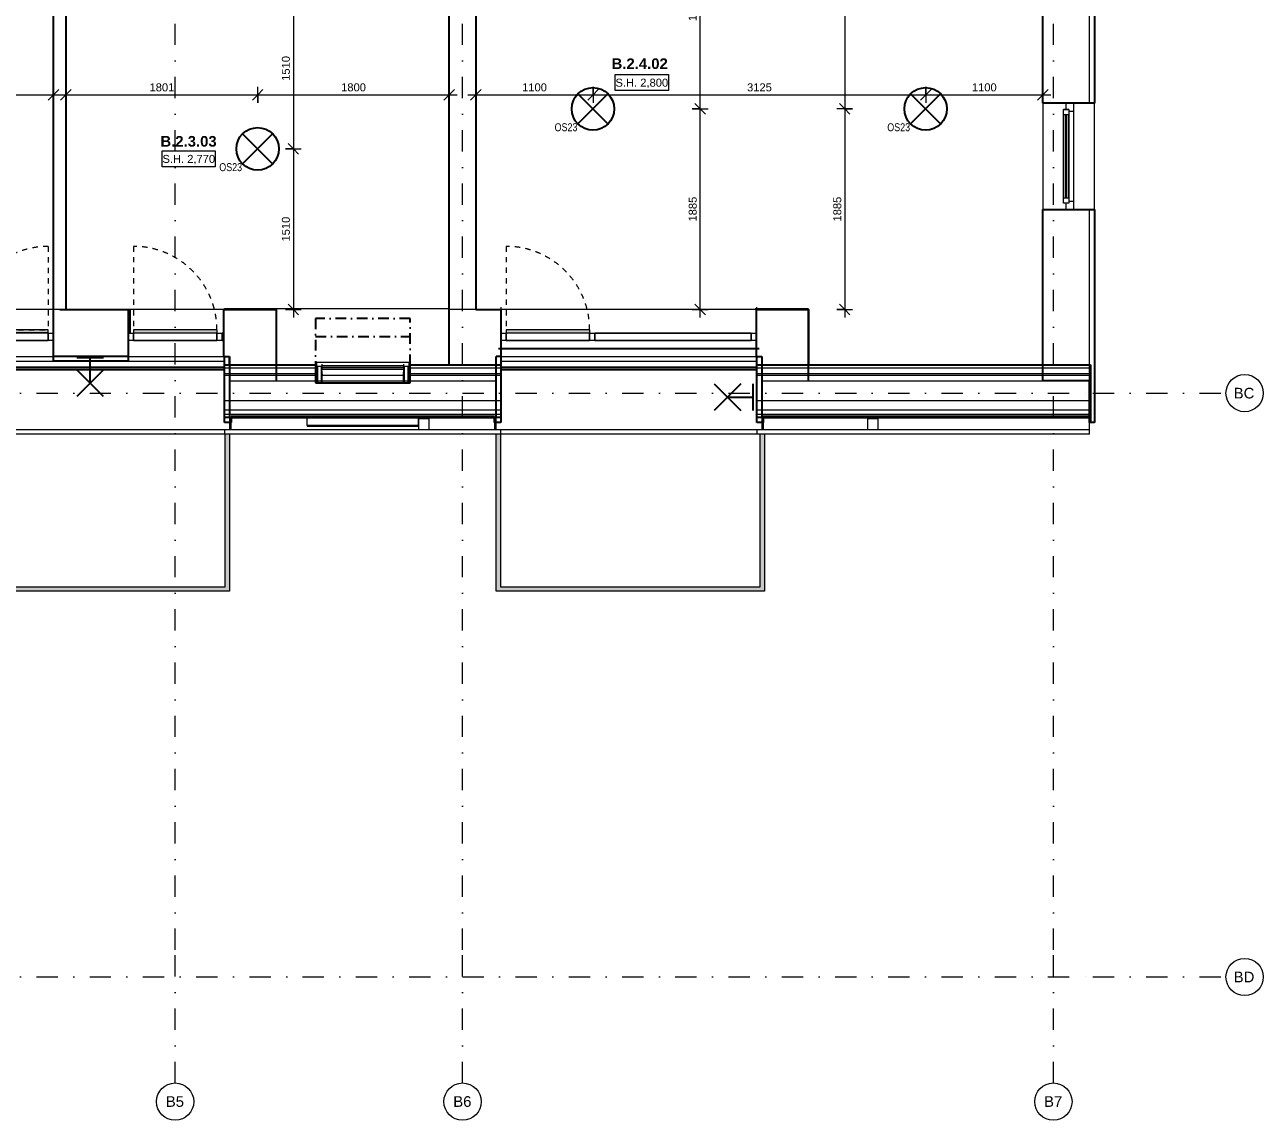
# Model space of a CAD drawing. Header units: millimetres. Extents: x -8336 to 42027, y -1655 to 58543.
# Drawn here: x 11158 to 22792, y 37122 to 47414 of the extents above; entities that cross this region are included whole.
import ezdxf

# ---------------------------------------------------------------- set-up
doc = ezdxf.new("R2010")
doc.units = ezdxf.units.MM
for name, pattern in [('HA_Dash_2mm-S1mm', [100, 50, -50]), ('HA_DashDot_10mm-S3mm', [500, 200, -150, 0, -150]), ('HA_DashDot_4mm-S1mm', [200, 100, -50, 0, -50])]:
    doc.linetypes.add(name, pattern=pattern)
for name, color, linetype, lineweight in [('-UNDERLAY_A-AREA-____-OTLN', 9, 'Continuous', 25), ('-UNDERLAY_A-FLOR-HRAL-OTLN', 9, 'Continuous', 9), ('-UNDERLAY_A-GLAZ-CWMG-OTLN', 9, 'Continuous', 5), ('-UNDERLAY_A-WALL-____-OTLN', 9, 'Continuous', 9), ('-UNDERLAY_E-LITE-EQPM-OTLN', 9, 'Continuous', 9), ('-UNDERLAY_M-HVAC-DUCT-OTLN', 9, 'Continuous', 9), ('A-____-____-DIMS', 9, 'Continuous', 5), ('A-____-____-DIMS-50', 9, 'Continuous', 5), ('A-AREA-____-IDEN', 9, 'Continuous', 9), ('A-DOOR-____-OTLN', 9, 'Continuous', 9), ('A-FLOR-____-OVHD', 9, 'HA_DashDot_4mm-S1mm', 25), ('A-GENM-____-OTLN', 9, 'Continuous', 9), ('A-GLAZ-____-MCUT', 9, 'Continuous', 5), ('A-GLAZ-____-OTLN', 9, 'Continuous', 5), ('A-GLAZ-CURT-MCUT', 9, 'Continuous', 5), ('A-GLAZ-CURT-OTLN', 9, 'Continuous', 5), ('A-GLAZ-CWMG-MCUT', 9, 'Continuous', 5), ('A-GLAZ-CWMG-OTLN', 9, 'Continuous', 5), ('A-ROOF-____-MCUT', 9, 'Continuous', 25), ('A-ROOF-____-OTLN', 9, 'Continuous', 9), ('A-WALL-____-MCUT', 9, 'Continuous', 25), ('A-WALL-____-OTLN', 9, 'Continuous', 9), ('E-LITE-EQPM-IDEN', 9, 'Continuous', 9), ('E-LITE-EQPM-OTLN', 9, 'Continuous', 9), ('G-____-____-DIMS', 9, 'Continuous', 5), ('I-WALL-____-MCUT', 9, 'Continuous', 25), ('S-GRID-____-IDEN', 9, 'Continuous', 9), ('S-GRID-____-OTLN', 9, 'Continuous', 5)]:
    doc.layers.add(name, color=color, linetype=linetype, lineweight=lineweight)
doc.styles.add('Arial', font='arial.ttf', dxfattribs={"height": 100})
doc.styles.add('Arial_1', font='arial.ttf', dxfattribs={"height": 75})
doc.styles.add('Arial_2', font='arial.ttf', dxfattribs={"width": 0.8, "height": 75})
doc.styles.add('Arial_B', font='arialbd.ttf', dxfattribs={"height": 100})
doc.dimstyles.new('Inner_Dimensions', dxfattribs={"dimscale": 304.8, "dimtxt": 76.519455, "dimasz": 0.328084, "dimexe": 0.246063, "dimexo": 0.0625, "dimgap": 0.032808, "dimtad": 1, "dimdec": 0, "dimzin": 0, "dimdsep": 46, "dimtxsty": 'Arial_1', "dimblk1": 'OBLIQUE', "dimblk2": 'OBLIQUE', "dimsah": 1, "dimcen": 0.09, "dimdle": 0.246063, "dimazin": 0, "dimtfac": 1, "dimtdec": 4, "dimtix": 1, "dimtmove": 0, "dimatfit": 3, "dimfxl": 0.246063, "dimfxlon": 1, "dimtvp": 1, "dimtolj": 1, "dimtzin": 0, "dimlwd": 9, "dimlwe": 9, "dimarcsym": 2})

# ---------------------------------------------------------------- blocks, each defined once
blk = doc.blocks.new('Top Rail Type - Top Rail_Internal_-1473026-DPS_B - 2NP')
at = {"layer": '-UNDERLAY_A-FLOR-HRAL-OTLN'}
for points in [[(8996, 42093), (9036, 42133), (9036, 43613), (9030, 43613), (9030, 43568), (8996, 43568), (8996, 42478)], [(13081, 42093), (13081, 43568), (13041, 43568), (13041, 42133)], [(13081, 42093), (13041, 42133), (9036, 42133), (8996, 42093), (10624, 42093)]]:
    blk.add_hatch(color=256, dxfattribs=at).paths.add_polyline_path(points)
for p, q in [((8996, 42093), (8996, 43568)), ((9030, 43613), (9036, 43613)), ((9036, 43613), (9036, 42133)), ((13041, 42133), (13041, 43568)), ((13081, 43568), (13081, 42093)), ((9036, 42133), (13041, 42133)), ((13081, 42093), (8996, 42093))]:
    blk.add_line(p, q, dxfattribs=at)
blk = doc.blocks.new('Top Rail Type - Top Rail_Internal_-1473068-DPS_B - 2NP')
at = {"layer": '-UNDERLAY_A-FLOR-HRAL-OTLN'}
for points in [[(15586, 42093), (15626, 42133), (15626, 43568), (15586, 43568), (15586, 42478)], [(18106, 42093), (18106, 43568), (18066, 43568), (18066, 42133)], [(18106, 42093), (18066, 42133), (15626, 42133), (15586, 42093)]]:
    blk.add_hatch(color=256, dxfattribs=at).paths.add_polyline_path(points)
for p, q in [((15586, 42093), (15586, 43568)), ((15626, 43568), (15626, 42133)), ((18066, 42133), (18066, 43568)), ((18106, 43568), (18106, 42093)), ((15626, 42133), (18066, 42133)), ((18106, 42093), (15586, 42093))]:
    blk.add_line(p, q, dxfattribs=at)
blk = doc.blocks.new('Obdélníková příčel - 50x70mm EXT-1712997-DPS_B - 2NP')
at = {"layer": '-UNDERLAY_A-GLAZ-CWMG-OTLN'}
for p, q in [((-2129, 44448), (-2129, 44518)), ((-1346, 44518), (-2129, 44518)), ((-1346, 44448), (-2129, 44448)), ((-1346, 44518), (-1346, 44448))]:
    blk.add_line(p, q, dxfattribs=at)
blk = doc.blocks.new('Obdélníková příčel - 50x70mm EXT-1713579-DPS_B - 2NP')
at = {"layer": '-UNDERLAY_A-GLAZ-CWMG-OTLN'}
for p, q in [((12179, 44448), (12179, 44518)), ((12179, 44518), (12963, 44518)), ((12179, 44448), (12963, 44448)), ((12963, 44518), (12963, 44448))]:
    blk.add_line(p, q, dxfattribs=at)
blk = doc.blocks.new('Obdélníková příčel - 50x70mm EXT-1713577-DPS_B - 2NP')
at = {"layer": '-UNDERLAY_A-GLAZ-CWMG-OTLN'}
for p, q in [((16514, 44448), (16514, 44518)), ((16514, 44518), (17981, 44518)), ((16514, 44448), (17981, 44448)), ((17981, 44518), (17981, 44448))]:
    blk.add_line(p, q, dxfattribs=at)
blk = doc.blocks.new('Obdélníková příčel - 50x70mm EXT-1720073-DPS_B - 2NP')
at = {"layer": '-UNDERLAY_A-GLAZ-CWMG-OTLN'}
for p, q in [((13013, 44448), (13013, 44518)), ((13013, 44518), (13029, 44518)), ((13013, 44448), (13029, 44448)), ((13029, 44518), (13029, 44448))]:
    blk.add_line(p, q, dxfattribs=at)
blk = doc.blocks.new('HA_LF_GenericSymbol nastenne svitidlo - nastenne svitidlo-1844124-DPS_B - 2NP')
at = {"layer": '-UNDERLAY_E-LITE-EQPM-OTLN', "color": 41, "lineweight": 25}
for p, q in [((-240, 125), (-240, -125)), ((125, 125), (-125, -125)), ((-125, 125), (125, -125)), ((0, 0), (-240, 0))]:
    blk.add_line(p, q, dxfattribs=at)
blk = doc.blocks.new('HA_WD_SinglePanel - 1000x1500-1670803-DPS_B - 2NP')
at = {"layer": 'A-GLAZ-____-MCUT'}
for p, q in [((-500, 70), (-420, 70)), ((-440, 0), (-500, 0)), ((-440, -25), (-440, 25)), ((-440, 25), (-390, 25)), ((-420, 70), (-420, 25)), ((-390, 25), (-390, -25)), ((390, 5), (-390, 5)), ((390, -25), (390, 25)), ((390, 25), (440, 25)), ((420, 25), (420, 70)), ((420, 70), (500, 70)), ((440, 25), (440, -25)), ((500, 0), (440, 0)), ((-390, -25), (-440, -25)), ((390, -5), (-390, -5)), ((440, -25), (390, -25))]:
    blk.add_line(p, q, dxfattribs=at)
at = {"layer": 'A-GLAZ-____-OTLN'}
for p, q in [((-440, 25), (-440, -25)), ((-440, 25), (440, 25)), ((-420, 70), (420, 70)), ((390, 25), (-390, 25)), ((440, 25), (440, -25)), ((440, -25), (-440, -25)), ((390, -25), (-390, -25))]:
    blk.add_line(p, q, dxfattribs=at)
blk = doc.blocks.new('Obdélníková příčel - 50x70mm EXT-1712994-DPS_B - 2NP')
at = {"layer": 'A-GLAZ-CWMG-OTLN'}
blk.add_line((-2129, 44448), (-1346, 44448), dxfattribs=at)
blk = doc.blocks.new('Obdélníková příčel - 50x70mm EXT-1518045-DPS_B - 2NP')
at = {"layer": 'A-GLAZ-CWMG-MCUT'}
for p, q in [((0, 70), (-50, 70)), ((-50, 70), (-50, 0)), ((-50, 0), (0, 0)), ((0, 0), (0, 70))]:
    blk.add_line(p, q, dxfattribs=at)
blk = doc.blocks.new('ABMV_CW_Single_Swing_Generic - Ex_Glass_SKLOPNE-1712999-DPS_B - 2NP')
at = {"layer": 'A-DOOR-____-OTLN'}
blk.add_hatch(color=256, dxfattribs=at).paths.add_polyline_path([(-391.875, 0), (391.875, 0), (391.875, 30), (-391.875, 30), (-391.875, 15)])
at = {"layer": 'A-DOOR-____-OTLN', "linetype": 'HA_Dash_2mm-S1mm', "lineweight": 5}
for p in [(391.875, 813.75), (-391.875, 30)]:
    blk.add_line(p, (391.875, 30), dxfattribs=at)
at = {"layer": 'A-DOOR-____-OTLN'}
for p, q in [((391.875, 30), (-391.875, 30)), ((-391.875, 15), (-391.875, 30)), ((-391.875, 0), (-391.875, 15)), ((391.875, 0), (-391.875, 0)), ((391.875, 15), (391.875, 30)), ((391.875, 0), (391.875, 15))]:
    blk.add_line(p, q, dxfattribs=at)
at = {"layer": 'A-DOOR-____-OTLN', "linetype": 'HA_Dash_2mm-S1mm', "lineweight": 5}
blk.add_arc((391.875, 30), 783.75, 90, 180, dxfattribs=at)
blk = doc.blocks.new('Systémový panel - Sklo-1720074-DPS_B - 2NP')
at = {"layer": 'A-GLAZ-CURT-MCUT'}
for p, q in [((-8.125, 0), (-8.125, 70)), ((-8.125, 70), (8.125, 70)), ((8.125, 0), (-8.125, 0)), ((8.125, 70), (8.125, 0))]:
    blk.add_line(p, q, dxfattribs=at)
blk = doc.blocks.new('Obdélníková příčel - 50x70mm EXT-1713576-DPS_B - 2NP')
at = {"layer": 'A-GLAZ-CWMG-OTLN'}
blk.add_line((12963, 44448), (12179, 44448), dxfattribs=at)
blk = doc.blocks.new('Obdélníková příčel - 50x70mm EXT-1516296-DPS_B - 2NP')
at = {"layer": 'A-GLAZ-CWMG-MCUT'}
for p, q in [((0, 0), (-50, 0)), ((-50, 0), (-50, -70)), ((0, -70), (0, 0)), ((-50, -70), (0, -70))]:
    blk.add_line(p, q, dxfattribs=at)
blk = doc.blocks.new('ABMV_CW_Single_Swing_Generic - Ex_Glass_SKLOPNE-1713581-DPS_B - 2NP')
at = {"layer": 'A-DOOR-____-OTLN'}
blk.add_hatch(color=256, dxfattribs=at).paths.add_polyline_path([(-79, 0), (-392, 0), (-392, -30), (392, -30), (392, 0)])
for p, q in [((-392, -15), (-392, 0)), ((-392, 0), (392, 0)), ((-392, -30), (-392, -15)), ((-392, -30), (392, -30)), ((392, -15), (392, 0)), ((392, -30), (392, -15))]:
    blk.add_line(p, q, dxfattribs=at)
at = {"layer": 'A-DOOR-____-OTLN', "linetype": 'HA_Dash_2mm-S1mm', "lineweight": 5}
for p in [(-392, -30), (392, -814)]:
    blk.add_line(p, (392, -30), dxfattribs=at)
blk.add_arc((392, -30), 784, 180, 270, dxfattribs=at)
blk = doc.blocks.new('Obdélníková příčel - 50x70mm EXT-1516295-DPS_B - 2NP')
at = {"layer": 'A-GLAZ-CWMG-MCUT'}
for p, q in [((25, 0), (-25, 0)), ((-25, 0), (-25, -70)), ((25, -70), (25, 0)), ((-25, -70), (25, -70))]:
    blk.add_line(p, q, dxfattribs=at)
blk = doc.blocks.new('Systémový panel - Sklo-1713580-DPS_B - 2NP')
at = {"layer": 'A-GLAZ-CURT-MCUT'}
for p, q in [((-733.125, 0), (-733.125, 70)), ((-733.125, 70), (733.125, 70)), ((733.125, 0), (-733.125, 0)), ((733.125, 70), (733.125, 0))]:
    blk.add_line(p, q, dxfattribs=at)
blk = doc.blocks.new('Obdélníková příčel - 50x70mm EXT-1518050-DPS_B - 2NP')
at = {"layer": 'A-GLAZ-CWMG-MCUT'}
for p, q in [((-50, 0), (0, 0)), ((-50, -70), (-50, 0)), ((0, 0), (0, -70)), ((0, -70), (-50, -70))]:
    blk.add_line(p, q, dxfattribs=at)
blk = doc.blocks.new('HA_LF_GenericSymbol - OS23_pokoje-1609971-DPS_B - 2NP')
at = {"layer": 'E-LITE-EQPM-OTLN', "color": 11, "lineweight": 25}
for p, q in [((141, 141), (-141, -141)), ((-141, 141), (141, -141))]:
    blk.add_line(p, q, dxfattribs=at)
blk.add_circle((0, 0), 200, dxfattribs=at)
blk = doc.blocks.new('Roof-Windows_VELUX_GLL_1061 - PK06-1809139-DPS_B - 2NP')
at = {"layer": 'A-GLAZ-____-OTLN'}
for p, q in [((14768, 44240), (13898, 44240)), ((13898, 44240), (13898, 44051)), ((13904, 44203), (13898, 44240)), ((13948, 44225), (13948, 44225)), ((13948, 44225), (13948, 44216)), ((13948, 44216), (13948, 44212)), ((13948, 44212), (14718, 44212)), ((13948, 44212), (13948, 44210)), ((13948, 44210), (13948, 44208)), ((13948, 44208), (13948, 44205)), ((14718, 44216), (14718, 44225)), ((14718, 44225), (14718, 44225)), ((14718, 44212), (14718, 44216)), ((14718, 44210), (14718, 44212)), ((14718, 44208), (14718, 44210)), ((14718, 44205), (14718, 44208)), ((14768, 44240), (14762, 44203)), ((14768, 44051), (14768, 44240)), ((13904, 44203), (13904, 44051)), ((13907, 44193), (13904, 44193)), ((13904, 44192), (13907, 44192)), ((13907, 44168), (13904, 44168)), ((13907, 44161), (13904, 44161)), ((13907, 44152), (13904, 44152)), ((13907, 44109), (13904, 44109)), ((13904, 44100), (13907, 44100)), ((13907, 44092), (13904, 44092)), ((13945, 44204), (13907, 44204)), ((13907, 44204), (13907, 44051)), ((13947, 44187), (13945, 44204)), ((13945, 44051), (13945, 44204)), ((13946, 44192), (13948, 44192)), ((13946, 44187), (13946, 44177)), ((13946, 44187), (13948, 44187)), ((13946, 44177), (13952, 44123)), ((13946, 44177), (14720, 44177)), ((13948, 44193), (13947, 44193)), ((13948, 44205), (13948, 44201)), ((13948, 44201), (13948, 44197)), ((13948, 44197), (13948, 44191)), ((13948, 44197), (14718, 44197)), ((14718, 44191), (13948, 44191)), ((13948, 44191), (13948, 44185)), ((13948, 44185), (13948, 44179)), ((13948, 44179), (14718, 44179)), ((13952, 44051), (13952, 44123)), ((14715, 44119), (13952, 44119)), ((14715, 44123), (14720, 44177)), ((14715, 44051), (14715, 44123)), ((14718, 44201), (14718, 44205)), ((14718, 44197), (14718, 44201)), ((14718, 44191), (14718, 44197)), ((14720, 44193), (14718, 44193)), ((14718, 44192), (14720, 44192)), ((14718, 44185), (14718, 44191)), ((14718, 44187), (14720, 44187)), ((14718, 44179), (14718, 44185)), ((14721, 44204), (14719, 44187)), ((14720, 44177), (14720, 44187)), ((14759, 44204), (14721, 44204)), ((14721, 44204), (14721, 44051)), ((14759, 44051), (14759, 44204)), ((14762, 44193), (14759, 44193)), ((14759, 44192), (14762, 44192)), ((14762, 44168), (14759, 44168)), ((14762, 44161), (14759, 44161)), ((14762, 44152), (14759, 44152)), ((14762, 44109), (14759, 44109)), ((14759, 44100), (14762, 44100)), ((14762, 44092), (14759, 44092)), ((14762, 44084), (14762, 44203)), ((13907, 44087), (13904, 44087)), ((14762, 44087), (14759, 44087)), ((13812, 43649), (13812, 43720)), ((14854, 43649), (13812, 43649)), ((13812, 43649), (13812, 43644)), ((13812, 43644), (14854, 43644)), ((14854, 43720), (14854, 43649)), ((14854, 43644), (14854, 43649))]:
    blk.add_line(p, q, dxfattribs=at)
blk = doc.blocks.new('HA_GM_Gutter_Balcony - HA_GM_Gutter_Facade TP03-1677482-DPS_B - 2NP')
at = {"layer": 'A-GENM-____-OTLN'}
for p, q in [((0, 60), (0, 5)), ((0, 5), (0, -5)), ((4005, 5), (0, 5)), ((0, -5), (0, -21)), ((4005, -5), (0, -5)), ((0, -21), (0, -25)), ((4005, -21), (0, -21)), ((4005, -25), (0, -25))]:
    blk.add_line(p, q, dxfattribs=at)
blk = doc.blocks.new('HA_GM_Gutter_Balcony - HA_GM_Gutter_Facade TP03-1678347-DPS_B - 2NP')
at = {"layer": 'A-GENM-____-OTLN'}
for p, q in [((2555, 5), (150, 5)), ((2555, -5), (150, -5)), ((2555, -21), (150, -21)), ((2555, -25), (150, -25))]:
    blk.add_line(p, q, dxfattribs=at)
blk = doc.blocks.new('HA_LF_GenericSymbol nastenne svitidlo - nastenne svitidlo-V4-DPS_B - 2NP')
at = {"layer": 'E-LITE-EQPM-OTLN', "color": 11, "lineweight": 25}
for p, q in [((125, 125), (-125, -125)), ((-125, 125), (125, -125)), ((0, 0), (-208, 0))]:
    blk.add_line(p, q, dxfattribs=at)
blk = doc.blocks.new('HA_LF_GenericSymbol nastenne svitidlo - nastenne svitidlo-1862841-DPS_B - 2NP')
at = {"layer": 'E-LITE-EQPM-OTLN', "color": 11, "lineweight": 25}
for p, q in [((-240, -125), (-240, 125)), ((125, -125), (-125, 125)), ((-125, -125), (125, 125)), ((0, 0), (-240, 0))]:
    blk.add_line(p, q, dxfattribs=at)
blk = doc.blocks.new('Grid - Radius 3_5mm-353793-DPS_B - 2NP')
at = {"layer": 'S-GRID-____-IDEN'}
blk.add_circle((0, 0), 3.5, dxfattribs=at)
blk = doc.blocks.new('DIMBLOCK47-DPS_B - 2NP')
at = {"layer": 'A-____-____-DIMS-50', "lineweight": 9}
for p, q in [((9364, 46831), (9364, 46681)), ((9364, 46756), (9364, 46831)), ((9364, 46756), (9414, 46806)), ((11429, 46831), (11429, 46681)), ((11429, 46756), (11429, 46831)), ((11429, 46756), (11479, 46806)), ((9364, 46756), (9314, 46706)), ((9364, 46756), (11504, 46756)), ((11429, 46756), (11379, 46706))]:
    blk.add_line(p, q, dxfattribs=at)
at = {"layer": 'A-____-____-DIMS-50', "color": 0, "lineweight": 9, "insert": (10282, 46863), "char_height": 75, "width": 276.88, "attachment_point": 1, "line_spacing_factor": 0.941778, "style": 'Arial_1'}
blk.add_mtext('2065', dxfattribs=at)
blk = doc.blocks.new('_Oblique')
at = {"color": 0, "linetype": 'ByBlock', "lineweight": -2}
blk.add_line((-0.5, -0.5), (0.5, 0.5), dxfattribs=at)
blk = doc.blocks.new('DIMBLOCK53-DPS_B - 2NP')
at = {"layer": 'A-____-____-DIMS-50', "lineweight": 9}
for p, q in [((11544, 46831), (11544, 46681)), ((11544, 46756), (11544, 46831)), ((11544, 46756), (11594, 46806)), ((13346, 46681), (13346, 46831)), ((13346, 46756), (13396, 46806)), ((11469, 46756), (13346, 46756)), ((11544, 46756), (11494, 46706)), ((13346, 46756), (13296, 46706)), ((13346, 46756), (13346, 46681))]:
    blk.add_line(p, q, dxfattribs=at)
at = {"layer": 'A-____-____-DIMS-50', "color": 0, "lineweight": 9, "insert": (12330, 46863), "char_height": 75, "width": 276.88, "attachment_point": 1, "line_spacing_factor": 0.941778, "style": 'Arial_1'}
blk.add_mtext('1801', dxfattribs=at)
blk = doc.blocks.new('DIMBLOCK54-DPS_B - 2NP')
at = {"layer": 'A-____-____-DIMS-50', "lineweight": 9}
for p, q in [((13346, 46681), (13346, 46831)), ((13346, 46756), (13396, 46806)), ((15146, 46831), (15146, 46681)), ((15146, 46756), (15146, 46831)), ((15146, 46756), (15196, 46806)), ((13346, 46756), (13296, 46706)), ((13346, 46756), (15221, 46756)), ((13346, 46756), (13346, 46681)), ((15146, 46756), (15096, 46706))]:
    blk.add_line(p, q, dxfattribs=at)
at = {"layer": 'A-____-____-DIMS-50', "color": 0, "lineweight": 9, "insert": (14130, 46863), "char_height": 75, "width": 276.88, "attachment_point": 1, "line_spacing_factor": 0.941778, "style": 'Arial_1'}
blk.add_mtext('1800', dxfattribs=at)
blk = doc.blocks.new('DIMBLOCK55-DPS_B - 2NP')
at = {"layer": 'A-____-____-DIMS-50', "lineweight": 9}
for p, q in [((13681, 47833), (13681, 46248)), ((13756, 47758), (13606, 47758)), ((13681, 47758), (13631, 47808)), ((13681, 47758), (13731, 47708)), ((13681, 47758), (13756, 47758)), ((13606, 46248), (13756, 46248)), ((13681, 46248), (13606, 46248)), ((13681, 46248), (13631, 46298)), ((13681, 46248), (13731, 46198))]:
    blk.add_line(p, q, dxfattribs=at)
at = {"layer": 'A-____-____-DIMS-50', "color": 0, "lineweight": 9, "insert": (13573, 46887), "char_height": 75, "width": 276.88, "attachment_point": 1, "rotation": 90, "line_spacing_factor": 0.941778, "style": 'Arial_1'}
blk.add_mtext('1510', dxfattribs=at)
blk = doc.blocks.new('DIMBLOCK56-DPS_B - 2NP')
at = {"layer": 'A-____-____-DIMS-50', "lineweight": 9}
for p, q in [((13606, 46248), (13756, 46248)), ((13681, 46248), (13606, 46248)), ((13681, 46248), (13631, 46298)), ((13681, 46248), (13681, 44663)), ((13681, 46248), (13731, 46198)), ((13606, 44738), (13756, 44738)), ((13681, 44738), (13606, 44738)), ((13681, 44738), (13631, 44788)), ((13681, 44738), (13731, 44688))]:
    blk.add_line(p, q, dxfattribs=at)
at = {"layer": 'A-____-____-DIMS-50', "color": 0, "lineweight": 9, "insert": (13573, 45377), "char_height": 75, "width": 276.88, "attachment_point": 1, "rotation": 90, "line_spacing_factor": 0.941778, "style": 'Arial_1'}
blk.add_mtext('1510', dxfattribs=at)
blk = doc.blocks.new('DIMBLOCK57-DPS_B - 2NP')
at = {"layer": 'A-____-____-DIMS-50', "lineweight": 9}
for p, q in [((15396, 46831), (15396, 46681)), ((15396, 46756), (15396, 46831)), ((15396, 46756), (15446, 46806)), ((16496, 46831), (16496, 46681)), ((16496, 46756), (16496, 46831)), ((16496, 46756), (16546, 46806)), ((15321, 46756), (16496, 46756)), ((15396, 46756), (15346, 46706)), ((16496, 46756), (16446, 46706))]:
    blk.add_line(p, q, dxfattribs=at)
at = {"layer": 'A-____-____-DIMS-50', "color": 0, "lineweight": 9, "insert": (15830, 46863), "char_height": 75, "width": 276.88, "attachment_point": 1, "line_spacing_factor": 0.941778, "style": 'Arial_1'}
blk.add_mtext('1100', dxfattribs=at)
blk = doc.blocks.new('DIMBLOCK58-DPS_B - 2NP')
at = {"layer": 'A-____-____-DIMS-50', "lineweight": 9}
for p, q in [((16496, 46831), (16496, 46681)), ((16496, 46756), (16496, 46831)), ((16496, 46756), (16546, 46806)), ((19621, 46831), (19621, 46681)), ((19621, 46756), (19621, 46831)), ((19621, 46756), (19671, 46806)), ((16496, 46756), (16446, 46706)), ((16496, 46756), (19621, 46756)), ((19621, 46756), (19571, 46706))]:
    blk.add_line(p, q, dxfattribs=at)
at = {"layer": 'A-____-____-DIMS-50', "color": 0, "lineweight": 9, "insert": (17943, 46863), "char_height": 75, "width": 276.88, "attachment_point": 1, "line_spacing_factor": 0.941778, "style": 'Arial_1'}
blk.add_mtext('3125', dxfattribs=at)
blk = doc.blocks.new('DIMBLOCK59-DPS_B - 2NP')
at = {"layer": 'A-____-____-DIMS-50', "lineweight": 9}
for p, q in [((19621, 46831), (19621, 46681)), ((19621, 46756), (19621, 46831)), ((19621, 46756), (19671, 46806)), ((20721, 46831), (20721, 46681)), ((20721, 46756), (20721, 46831)), ((20721, 46756), (20771, 46806)), ((19621, 46756), (19571, 46706)), ((19621, 46756), (20796, 46756)), ((20721, 46756), (20671, 46706))]:
    blk.add_line(p, q, dxfattribs=at)
at = {"layer": 'A-____-____-DIMS-50', "color": 0, "lineweight": 9, "insert": (20055, 46863), "char_height": 75, "width": 276.88, "attachment_point": 1, "line_spacing_factor": 0.941778, "style": 'Arial_1'}
blk.add_mtext('1100', dxfattribs=at)
blk = doc.blocks.new('DIMBLOCK63-DPS_B - 2NP')
at = {"layer": 'A-____-____-DIMS-50', "lineweight": 9}
for p, q in [((18935, 48923), (18785, 48923)), ((18860, 48923), (18810, 48973)), ((18860, 48923), (18860, 46623)), ((18860, 48923), (18910, 48873)), ((18860, 48923), (18935, 48923)), ((18860, 46623), (18810, 46673)), ((18935, 46623), (18785, 46623)), ((18860, 46623), (18910, 46573)), ((18860, 46623), (18935, 46623))]:
    blk.add_line(p, q, dxfattribs=at)
at = {"layer": 'A-____-____-DIMS-50', "color": 0, "lineweight": 9, "insert": (18753, 47657), "char_height": 75, "width": 276.88, "attachment_point": 1, "rotation": 90, "line_spacing_factor": 0.941778, "style": 'Arial_1'}
blk.add_mtext('2300', dxfattribs=at)
blk = doc.blocks.new('DIMBLOCK64-DPS_B - 2NP')
at = {"layer": 'A-____-____-DIMS-50', "lineweight": 9}
for p, q in [((18860, 46623), (18810, 46673)), ((18935, 46623), (18785, 46623)), ((18860, 46623), (18860, 44663)), ((18860, 46623), (18910, 46573)), ((18860, 46623), (18935, 46623)), ((18785, 44738), (18935, 44738)), ((18860, 44738), (18785, 44738)), ((18860, 44738), (18810, 44788)), ((18860, 44738), (18910, 44688))]:
    blk.add_line(p, q, dxfattribs=at)
at = {"layer": 'A-____-____-DIMS-50', "color": 0, "lineweight": 9, "insert": (18753, 45565), "char_height": 75, "width": 276.88, "attachment_point": 1, "rotation": 90, "line_spacing_factor": 0.941778, "style": 'Arial_1'}
blk.add_mtext('1885', dxfattribs=at)
blk = doc.blocks.new('DIMBLOCK145-DPS_B - 2NP')
at = {"layer": 'A-____-____-DIMS-50', "lineweight": 9}
for p, q in [((17502, 46623), (17452, 46673)), ((17427, 46623), (17577, 46623)), ((17502, 46623), (17427, 46623)), ((17502, 44663), (17502, 46623)), ((17502, 46623), (17552, 46573)), ((17427, 44738), (17577, 44738)), ((17502, 44738), (17427, 44738)), ((17502, 44738), (17452, 44788)), ((17502, 44738), (17552, 44688))]:
    blk.add_line(p, q, dxfattribs=at)
at = {"layer": 'A-____-____-DIMS-50', "color": 0, "lineweight": 9, "insert": (17395, 45565), "char_height": 75, "width": 276.88, "attachment_point": 1, "rotation": 90, "line_spacing_factor": 0.941778, "style": 'Arial_1'}
blk.add_mtext('1885', dxfattribs=at)
blk = doc.blocks.new('DIMBLOCK146-DPS_B - 2NP')
at = {"layer": 'A-____-____-DIMS-50', "lineweight": 9}
for p, q in [((17502, 48503), (17452, 48553)), ((17502, 46623), (17502, 48578)), ((17427, 48503), (17577, 48503)), ((17502, 48503), (17427, 48503)), ((17502, 48503), (17552, 48453)), ((17502, 46623), (17452, 46673)), ((17427, 46623), (17577, 46623)), ((17502, 46623), (17427, 46623)), ((17502, 46623), (17552, 46573))]:
    blk.add_line(p, q, dxfattribs=at)
at = {"layer": 'A-____-____-DIMS-50', "color": 0, "lineweight": 9, "insert": (17395, 47447), "char_height": 75, "width": 276.88, "attachment_point": 1, "rotation": 90, "line_spacing_factor": 0.941778, "style": 'Arial_1'}
blk.add_mtext('1880', dxfattribs=at)
blk = doc.blocks.new('Spot Elevations - Generic-448778-DPS_B - 2NP')
at = {"layer": 'G-____-____-DIMS', "lineweight": 9}
for p, q in [((-5, 0), (-5, 3)), ((-5, 3), (5, 3)), ((5, 3), (5, 0)), ((5, 0), (-5, 0))]:
    blk.add_line(p, q, dxfattribs=at)

msp = doc.modelspace()

# ---------------------------------------------------------------- linework, layer by layer
at = {"layer": '-UNDERLAY_A-AREA-____-OTLN'}
for p, q in [((11486.9, 44737.7), (12145.7, 44737.7)), ((12145.7, 44737.7), (12145.7, 44517.7)), ((13028.2, 44517.7), (13028.2, 44737.7)), ((13028.2, 44737.7), (13520.7, 44737.7)), ((13520.7, 44737.7), (13520.7, 44069.3)), ((18520.7, 44742.7), (18020.7, 44742.7)), ((18520.7, 44069.3), (18520.7, 44742.7)), ((15608.2, 44372.7), (18058.2, 44372.7))]:
    msp.add_line(p, q, dxfattribs=at)
at = {"layer": '-UNDERLAY_A-WALL-____-OTLN'}
for p, q in [((13080.7, 44069.3), (15585.7, 44069.3)), ((13080.7, 44069.3), (13080.7, 43612.7)), ((18080.7, 44069.3), (20720.7, 44069.3)), ((13095.7, 43612.7), (13095.7, 43677.8)), ((15570.7, 43677.8), (15570.7, 43612.7)), ((15585.7, 43612.7), (15585.7, 43724.2)), ((18080.7, 43724.2), (18080.7, 43612.7)), ((18095.7, 43677.8), (18095.7, 43612.7)), ((21160.7, 43612.7), (21160.7, 43677.8)), ((9035.7, 43612.7), (21160.7, 43612.7)), ((21160.7, 43567.7), (9035.7, 43567.7)), ((13035.7, 43612.7), (13035.7, 43567.7)), ((15630.7, 43567.7), (15630.7, 43612.7)), ((18035.7, 43612.7), (18035.7, 43567.7)), ((21160.7, 43567.7), (21160.7, 43612.7))]:
    msp.add_line(p, q, dxfattribs=at)
at = {"layer": '-UNDERLAY_M-HVAC-DUCT-OTLN'}
for p, q in [((14955.7, 43711.8), (14855.7, 43711.8)), ((14855.7, 43711.8), (14855.7, 43612.7)), ((14955.7, 43612.7), (14955.7, 43711.8)), ((19175.7, 43711.8), (19075.7, 43711.8)), ((19075.7, 43711.8), (19075.7, 43612.7)), ((19175.7, 43612.7), (19175.7, 43711.8))]:
    msp.add_line(p, q, dxfattribs=at)
at = {"layer": 'A-FLOR-____-OVHD'}
for p, q in [((14776.9, 44654.2), (13889.5, 44654.2)), ((13889.5, 44654.2), (13889.5, 44217.2)), ((14776.9, 44217.2), (14776.9, 44654.2)), ((13889.5, 44483.6), (14776.9, 44483.6))]:
    msp.add_line(p, q, dxfattribs=at)
at = {"layer": 'A-ROOF-____-MCUT'}
for p, q in [((13035.6, 43677.8), (13035.6, 44217.2)), ((13035.6, 44217.2), (13889.5, 44217.2)), ((13889.5, 44217.2), (13889.5, 44050.9)), ((14776.9, 44050.9), (14776.9, 44217.2)), ((14776.9, 44217.2), (15630.6, 44217.2)), ((15630.6, 44217.2), (15630.6, 43677.8)), ((18035.6, 43677.8), (18035.6, 44217.2)), ((18035.6, 44217.2), (21170.7, 44217.2)), ((21170.7, 44217.2), (21170.7, 43677.8)), ((13889.5, 44050.9), (14776.9, 44050.9)), ((13095.7, 43677.8), (13035.6, 43677.8)), ((15570.7, 43732.7), (13095.7, 43732.7)), ((13095.7, 43732.7), (13095.7, 43677.8)), ((15570.7, 43677.8), (15570.7, 43732.7)), ((15630.6, 43677.8), (15570.7, 43677.8)), ((18095.7, 43677.8), (18035.6, 43677.8)), ((21160.7, 43732.7), (18095.7, 43732.7)), ((18095.7, 43732.7), (18095.7, 43677.8)), ((21160.7, 43677.8), (21160.7, 43732.7)), ((21170.7, 43677.8), (21160.7, 43677.8))]:
    msp.add_line(p, q, dxfattribs=at)
at = {"layer": 'A-ROOF-____-MCUT', "lineweight": 9}
for p, q in [((13035.6, 44190.1), (13889.5, 44190.1)), ((13035.6, 44135.9), (13889.5, 44135.9)), ((13035.6, 44122.3), (13889.5, 44122.3)), ((14776.9, 44190.1), (15630.6, 44190.1)), ((14776.9, 44135.9), (15630.6, 44135.9)), ((14776.9, 44122.3), (15630.6, 44122.3)), ((18035.6, 44190.1), (21170.7, 44190.1)), ((18035.6, 44135.9), (21170.7, 44135.9)), ((18035.6, 44122.3), (21170.7, 44122.3)), ((13035.6, 43883.8), (15630.6, 43883.8)), ((18035.6, 43883.8), (21170.7, 43883.8)), ((13035.6, 43797), (15630.6, 43797)), ((13035.6, 43753.7), (15630.6, 43753.7)), ((18035.6, 43797), (21170.7, 43797)), ((18035.6, 43753.7), (21170.7, 43753.7))]:
    msp.add_line(p, q, dxfattribs=at)
at = {"layer": 'A-ROOF-____-OTLN'}
for p, q in [((13035.7, 44737.7), (13035.7, 44749.4)), ((13035.7, 44749.4), (15145.7, 44749.4)), ((15630.7, 44762), (15630.7, 44737.7)), ((18035.7, 44737.7), (18035.7, 44762)), ((13035.6, 44217.2), (13035.6, 44297.7)), ((18035.6, 44217.2), (18035.6, 44297.7)), ((13095.7, 43719.7), (15570.7, 43719.7)), ((18095.7, 43719.7), (21160.7, 43719.7))]:
    msp.add_line(p, q, dxfattribs=at)
at = {"layer": 'A-WALL-____-MCUT'}
for p, q in [((20720.7, 46677.7), (20720.7, 48802.7)), ((21205.7, 48802.7), (21205.7, 46677.7)), ((21205.7, 46677.7), (20720.7, 46677.7)), ((20720.7, 44069.3), (20720.7, 45677.7)), ((20720.7, 45677.7), (21205.7, 45677.7)), ((21205.7, 45677.7), (21205.7, 43677.8)), ((11429.4, 44252.7), (11429.4, 44737.7)), ((11544.4, 44737.7), (12129.4, 44737.7)), ((12129.4, 44737.7), (12129.4, 44252.7)), ((13029.4, 44737.7), (13520.7, 44737.7)), ((13029.4, 44297.7), (13029.4, 44737.7)), ((13520.7, 44737.7), (13520.7, 44217.2)), ((15145.7, 44217.2), (15145.7, 44737.7)), ((15395.7, 44737.7), (15630.7, 44737.7)), ((15630.7, 44737.7), (15630.7, 43724.2)), ((18030.7, 44297.7), (18030.7, 44737.7)), ((18030.7, 44737.7), (18520.7, 44737.7)), ((18520.7, 44737.7), (18520.7, 44217.2)), ((12129.4, 44297.7), (11429.4, 44297.7)), ((12129.4, 44252.7), (11429.4, 44252.7)), ((13029.4, 44297.7), (13080.7, 44297.7)), ((13035.7, 43724.2), (13035.7, 44297.7)), ((13080.7, 44217.2), (13080.7, 44297.7)), ((13080.7, 44297.7), (13080.7, 43724.2)), ((15630.7, 44297.7), (15585.7, 44297.7)), ((15585.7, 43724.2), (15585.7, 44297.7)), ((18030.7, 44297.7), (18080.7, 44297.7)), ((18035.7, 43724.2), (18035.7, 44297.7)), ((18080.7, 44297.7), (18080.7, 43724.2)), ((21160.7, 44069.3), (20720.7, 44069.3)), ((21160.7, 43732.7), (21160.7, 44069.3)), ((13080.7, 43724.2), (13035.7, 43724.2)), ((15630.7, 43724.2), (15585.7, 43724.2)), ((18080.7, 43724.2), (18035.7, 43724.2)), ((21205.7, 43677.8), (21170.7, 43677.8))]:
    msp.add_line(p, q, dxfattribs=at)
at = {"layer": 'A-WALL-____-MCUT', "lineweight": 9}
for p, q in [((21160.7, 46677.7), (21160.7, 48802.7)), ((21160.7, 44069.3), (21160.7, 45677.7)), ((11544.4, 44737.7), (11429.4, 44737.7)), ((15395.7, 44737.7), (15145.7, 44737.7))]:
    msp.add_line(p, q, dxfattribs=at)
at = {"layer": 'A-WALL-____-OTLN'}
for p, q in [((20720.7, 46677.7), (20720.7, 45677.7)), ((21205.7, 45677.7), (21205.7, 46677.7)), ((11429.4, 44737.7), (9029.4, 44737.7)), ((13029.4, 44737.7), (12129.4, 44737.7)), ((18030.7, 44737.7), (15630.7, 44737.7)), ((9030.6, 44297.7), (11429.4, 44297.7)), ((9030.6, 44252.7), (11429.4, 44252.7)), ((12129.4, 44297.7), (13029.4, 44297.7)), ((12129.4, 44252.7), (13035.6, 44252.7)), ((15630.7, 44297.7), (18030.7, 44297.7)), ((15630.7, 44252.7), (18035.6, 44252.7))]:
    msp.add_line(p, q, dxfattribs=at)
at = {"layer": 'I-WALL-____-MCUT'}
for p, q in [((11429.4, 44737.7), (11429.4, 48427.7)), ((11544.4, 48427.7), (11544.4, 44737.7)), ((15395.7, 48502.7), (15395.7, 44737.7)), ((15145.7, 44737.7), (15145.7, 47757.7))]:
    msp.add_line(p, q, dxfattribs=at)
at = {"layer": 'S-GRID-____-OTLN', "linetype": 'HA_DashDot_10mm-S3mm', "lineweight": 9}
for p, q in [((12570.7, 38722), (12570.7, 56942.9)), ((15270.7, 38722), (15270.7, 56942.9)), ((20820.7, 38722), (20820.7, 56942.9)), ((-6735.5, 43952.7), (21191.8, 43952.7)), ((21191.8, 43952.7), (22441.8, 43952.7)), ((12570.7, 37472), (12570.7, 38722)), ((15270.7, 37472), (15270.7, 38722)), ((20820.7, 37472), (20820.7, 38722)), ((-6735.5, 38467.7), (21191.8, 38467.7)), ((21191.8, 38467.7), (22441.8, 38467.7))]:
    msp.add_line(p, q, dxfattribs=at)

# ---------------------------------------------------------------- block references
at = {"layer": '-UNDERLAY_A-FLOR-HRAL-OTLN'}
for name in ['Top Rail Type - Top Rail_Internal_-1473026-DPS_B - 2NP', 'Top Rail Type - Top Rail_Internal_-1473068-DPS_B - 2NP']:
    msp.add_blockref(name, (0, 0), dxfattribs=at)
at = {"layer": '-UNDERLAY_A-GLAZ-CWMG-OTLN'}
for name, p in [('Obdélníková příčel - 50x70mm EXT-1712997-DPS_B - 2NP', (12725, 0)), ('Obdélníková příčel - 50x70mm EXT-1713579-DPS_B - 2NP', (0, 0)), ('Obdélníková příčel - 50x70mm EXT-1720073-DPS_B - 2NP', (0, 0)), ('Obdélníková příčel - 50x70mm EXT-1713579-DPS_B - 2NP', (3501.2, 0)), ('Obdélníková příčel - 50x70mm EXT-1713577-DPS_B - 2NP', (0, 0))]:
    msp.add_blockref(name, p, dxfattribs=at)
at = {"layer": '-UNDERLAY_E-LITE-EQPM-OTLN', "color": 41, "lineweight": 25, "rotation": 269.9999999999999}
msp.add_blockref('HA_LF_GenericSymbol nastenne svitidlo - nastenne svitidlo-1844124-DPS_B - 2NP', (11771.9, 44045.2), dxfattribs=at)
at = {"layer": 'A-DOOR-____-OTLN'}
msp.add_blockref('ABMV_CW_Single_Swing_Generic - Ex_Glass_SKLOPNE-1712999-DPS_B - 2NP', (10987.6, 44517.7), dxfattribs=at)
at = {"layer": 'A-DOOR-____-OTLN', "rotation": 180}
for p in [(12571.3, 44517.7), (16072.6, 44517.7)]:
    msp.add_blockref('ABMV_CW_Single_Swing_Generic - Ex_Glass_SKLOPNE-1713581-DPS_B - 2NP', p, dxfattribs=at)
at = {"layer": 'A-GENM-____-OTLN'}
for name, p in [('HA_GM_Gutter_Balcony - HA_GM_Gutter_Facade TP03-1677482-DPS_B - 2NP', (9030.7, 44192.7)), ('HA_GM_Gutter_Balcony - HA_GM_Gutter_Facade TP03-1678347-DPS_B - 2NP', (15480.7, 44192.7))]:
    msp.add_blockref(name, p, dxfattribs=at)
at = {"layer": 'A-GLAZ-____-OTLN', "rotation": 269.9999999999998}
msp.add_blockref('HA_WD_SinglePanel - 1000x1500-1670803-DPS_B - 2NP', (20940.7, 46177.7), dxfattribs=at)
at = {"layer": 'A-GLAZ-____-OTLN'}
msp.add_blockref('Roof-Windows_VELUX_GLL_1061 - PK06-1809139-DPS_B - 2NP', (0, 0), dxfattribs=at)
at = {"layer": 'A-GLAZ-CURT-OTLN', "rotation": 180}
for name, p in [('Systémový panel - Sklo-1720074-DPS_B - 2NP', (13021.3, 44517.7)), ('Systémový panel - Sklo-1713580-DPS_B - 2NP', (17247.6, 44517.7))]:
    msp.add_blockref(name, p, dxfattribs=at)
at = {"layer": 'A-GLAZ-CWMG-OTLN'}
for name, p in [('Obdélníková příčel - 50x70mm EXT-1712994-DPS_B - 2NP', (12725, 0)), ('Obdélníková příčel - 50x70mm EXT-1713576-DPS_B - 2NP', (0, 0)), ('Obdélníková příčel - 50x70mm EXT-1713576-DPS_B - 2NP', (3501.2, 0)), ('Obdélníková příčel - 50x70mm EXT-1518050-DPS_B - 2NP', (18030.7, 44517.7))]:
    msp.add_blockref(name, p, dxfattribs=at)
at = {"layer": 'A-GLAZ-CWMG-OTLN', "extrusion": (0, 0, -1), "rotation": 180}
msp.add_blockref('Obdélníková příčel - 50x70mm EXT-1518045-DPS_B - 2NP', (-11429.4, 44517.7), dxfattribs=at)
at = {"layer": 'A-GLAZ-CWMG-OTLN', "extrusion": (0, 0, -1)}
for name, p in [('Obdélníková příčel - 50x70mm EXT-1516296-DPS_B - 2NP', (-12129.4, 44517.7)), ('Obdélníková příčel - 50x70mm EXT-1516295-DPS_B - 2NP', (-12988.2, 44517.7)), ('Obdélníková příčel - 50x70mm EXT-1516296-DPS_B - 2NP', (-15630.7, 44517.7)), ('Obdélníková příčel - 50x70mm EXT-1516295-DPS_B - 2NP', (-16489.4, 44517.7))]:
    msp.add_blockref(name, p, dxfattribs=at)
at = {"layer": 'E-LITE-EQPM-OTLN', "color": 11, "lineweight": 25}
for p in [(16495.7, 46622.7), (19620.7, 46622.7), (13345.7, 46247.7)]:
    msp.add_blockref('HA_LF_GenericSymbol - OS23_pokoje-1609971-DPS_B - 2NP', p, dxfattribs=at)
for name, p, rotation in [('HA_LF_GenericSymbol nastenne svitidlo - nastenne svitidlo-V4-DPS_B - 2NP', (11771.9, 44045.2), 269.9999999999999), ('HA_LF_GenericSymbol nastenne svitidlo - nastenne svitidlo-1862841-DPS_B - 2NP', (17758.2, 43914.5), 180)]:
    msp.add_blockref(name, p, dxfattribs=dict(at, rotation=rotation))
at = {"layer": 'G-____-____-DIMS', "lineweight": 9, "xscale": 49.99999999999998, "yscale": 49.99999999999998, "zscale": 49.99999999999998}
for p in [(16953.8, 46796), (12698.1, 46080.1)]:
    msp.add_blockref('Spot Elevations - Generic-448778-DPS_B - 2NP', p, dxfattribs=at)
at = {"layer": 'S-GRID-____-IDEN', "xscale": 49.99999999999998, "yscale": 49.99999999999998, "zscale": 49.99999999999998, "rotation": 269.9999999999996}
for p in [(22616.8, 43952.7), (22616.8, 38467.7)]:
    msp.add_blockref('Grid - Radius 3_5mm-353793-DPS_B - 2NP', p, dxfattribs=at)
at = {"layer": 'S-GRID-____-IDEN', "xscale": 49.99999999999998, "yscale": 49.99999999999998, "zscale": 49.99999999999998}
for p in [(12570.7, 37297), (15270.7, 37297), (20820.7, 37297)]:
    msp.add_blockref('Grid - Radius 3_5mm-353793-DPS_B - 2NP', p, dxfattribs=at)

# ---------------------------------------------------------------- texts
at = {"layer": 'A-AREA-____-IDEN', "lineweight": 5, "char_height": 100, "width": 653.375, "attachment_point": 1, "style": 'Arial_B'}
for s, insert in [('B.2.4.02', (16670.4, 47098)), ('B.2.3.03', (12432.7, 46368.7))]:
    msp.add_mtext(s, dxfattribs=dict(at, insert=insert))
at = {"layer": 'E-LITE-EQPM-IDEN', "lineweight": 5, "char_height": 75, "width": 262.953, "attachment_point": 1, "style": 'Arial_2'}
for insert in [(16135.3, 46488.4), (19260.3, 46488.4), (12985.3, 46113.4)]:
    msp.add_mtext('OS23', dxfattribs=dict(at, insert=insert))
at = {"layer": 'G-____-____-DIMS', "lineweight": 9, "char_height": 75, "width": 592.246, "attachment_point": 1, "line_spacing_factor": 0.941778, "style": 'Arial_1'}
for s, insert in [('S.H. 2,800', (16707, 46906.9)), ('S.H. 2,770', (12451.3, 46191))]:
    msp.add_mtext(s, dxfattribs=dict(at, insert=insert))
at = {"layer": 'S-GRID-____-IDEN', "lineweight": 5, "char_height": 100, "attachment_point": 1, "style": 'Arial'}
for s, insert, width in [('BC', (22514.5, 44002.8), 240.506), ('BD', (22514.5, 38517.8), 240.506), ('B5', (12483.3, 37347.8), 212.447), ('B6', (15183.3, 37347.8), 212.447), ('B7', (20733.3, 37347.8), 212.447)]:
    msp.add_mtext(s, dxfattribs=dict(at, insert=insert, width=width))

# ---------------------------------------------------------------- dimensions: what is measured, and where the dimension line sits
at = {"layer": 'A-____-____-DIMS', "lineweight": 9}
for base, p1, p2, override, picture, middle in [((18860.1, 46622.7), (18935.1, 48922.7), (18935.1, 46622.7), {"dimpost": '<>', "dimfxl": 2300}, 'DIMBLOCK63-DPS_B - 2NP', (18811.8, 47772.7)), ((17502.5, 48502.7), (17427.5, 46622.7), (17427.5, 48502.7), {"dimpost": '<>', "dimfxl": 1880}, 'DIMBLOCK146-DPS_B - 2NP', (17454.2, 47562.7)), ((13680.5, 46247.7), (13755.5, 47757.7), (13605.5, 46247.7), {"dimpost": '<>', "dimfxl": 1517.432041}, 'DIMBLOCK55-DPS_B - 2NP', (13632.2, 47002.7)), ((17502.5, 46622.7), (17427.5, 44737.7), (17427.5, 46622.7), {"dimpost": '<>', "dimfxl": 1885}, 'DIMBLOCK145-DPS_B - 2NP', (17454.2, 45680.2)), ((18860.1, 44737.7), (18935.1, 46622.7), (18785.1, 44737.7), {"dimpost": '<>', "dimfxl": 1890.958752}, 'DIMBLOCK64-DPS_B - 2NP', (18811.8, 45680.2)), ((13680.5, 44737.7), (13605.5, 46247.7), (13605.5, 44737.7), {"dimpost": '<>', "dimfxl": 1510}, 'DIMBLOCK56-DPS_B - 2NP', (13632.2, 45492.7))]:
    dim = msp.add_linear_dim(base=base, p1=p1, p2=p2, angle=90, dimstyle='Inner_Dimensions', override=override, dxfattribs=at)
    dim.commit()
    dim.dimension.update_dxf_attribs({"geometry": picture, "text_midpoint": middle})
for base, p1, p2, override, picture, middle in [((11429.4, 46755.9), (9364.4, 46830.9), (11429.4, 46830.9), {"dimpost": '<>', "dimfxl": 2065}, 'DIMBLOCK47-DPS_B - 2NP', (10396.9, 46804.2)), ((13345.7, 46755.9), (11544.4, 46830.9), (13345.7, 46680.9), {"dimpost": '<>', "dimfxl": 1807.484872}, 'DIMBLOCK53-DPS_B - 2NP', (12445.1, 46804.2)), ((15145.7, 46755.9), (13345.7, 46680.9), (15145.7, 46830.9), {"dimpost": '<>', "dimfxl": 1806.239187}, 'DIMBLOCK54-DPS_B - 2NP', (14245.7, 46804.2)), ((16495.7, 46755.9), (15395.7, 46830.9), (16495.7, 46830.9), {"dimpost": '<>', "dimfxl": 1100}, 'DIMBLOCK57-DPS_B - 2NP', (15945.7, 46804.2)), ((19620.7, 46755.9), (16495.7, 46830.9), (19620.7, 46830.9), {"dimpost": '<>', "dimfxl": 3125}, 'DIMBLOCK58-DPS_B - 2NP', (18058.2, 46804.2)), ((20720.7, 46755.9), (19620.7, 46830.9), (20720.7, 46830.9), {"dimpost": '<>', "dimfxl": 1100}, 'DIMBLOCK59-DPS_B - 2NP', (20170.7, 46804.2))]:
    dim = msp.add_linear_dim(base=base, p1=p1, p2=p2, dimstyle='Inner_Dimensions', override=override, dxfattribs=at)
    dim.commit()
    dim.dimension.update_dxf_attribs({"geometry": picture, "text_midpoint": middle})

doc.saveas('drawing.dxf')
